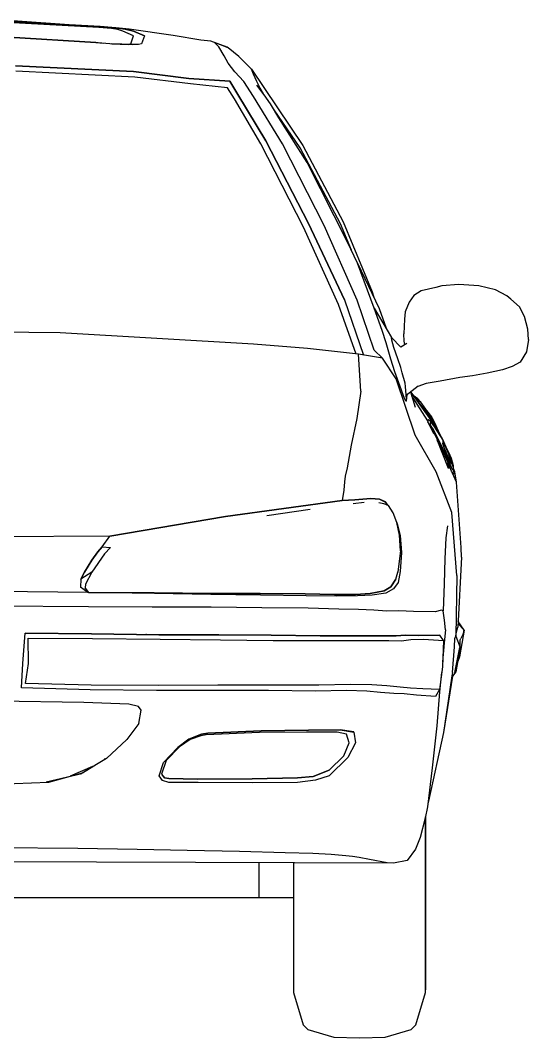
# Model space of a CAD drawing. Header units: millimetres. Extents: x 116290 to 180258, y 22146 to 121276.
# Drawn here: x 176094 to 176740, y 55841 to 57137 of the extents above; entities that cross this region are included whole.
import ezdxf

# ---------------------------------------------------------------- set-up
doc = ezdxf.new("R2010")
doc.units = ezdxf.units.MM

# ---------------------------------------------------------------- blocks, each defined once
blk = doc.blocks.new('A$C4FF608B5')
at = {"linetype": 'Continuous'}
for p, q in [((1185.3, 1289.1), (1101.8, 1295.2)), ((1217.3, 1286.2), (1100.6, 1292.6)), ((1219, 1287.3), (1100.7, 1293.8)), ((1100.7, 1293.7), (1219, 1287.3)), ((1233.5, 1285), (1217.3, 1286.2)), ((1238.8, 1285.8), (1219, 1287.3)), ((1219, 1287.3), (1238.8, 1285.7)), ((1241.5, 1283.6), (1233.5, 1285)), ((1255.8, 1284), (1238.8, 1285.8)), ((1251, 1284.1), (1238.8, 1285.8)), ((1238.8, 1285.7), (1251, 1284.1)), ((1248, 1281.4), (1241.5, 1283.6)), ((1248.1, 1284.5), (1247.7, 1284.5)), ((1261.5, 1281.6), (1251, 1284.1)), ((1251, 1284.1), (1261.5, 1281.5)), ((1312, 1275.9), (1255.8, 1284)), ((1213.5, 1266.8), (1102.6, 1273.6)), ((1102.6, 1273.6), (1213.5, 1266.8)), ((1215.9, 1266.6), (1103.6, 1273.4)), ((1261.6, 1275.6), (1248, 1281.4)), ((1257.9, 1265.3), (1261.6, 1275.6)), ((1275.3, 1275.6), (1261.5, 1281.6)), ((1261.5, 1281.5), (1275.3, 1275.6)), ((1261.6, 1275.6), (1261.6, 1275.6)), ((1275.3, 1275.6), (1271.6, 1265.3)), ((1347.3, 1269.9), (1312, 1275.9)), ((1359.9, 1268.9), (1347.3, 1269.9)), ((1216.5, 1266.6), (1213.5, 1266.8)), ((1213.5, 1266.8), (1223.8, 1266)), ((1236.5, 1264.9), (1215.9, 1266.6)), ((1244.6, 1264.9), (1233.4, 1265.2)), ((1233.8, 1265.2), (1244.6, 1264.9)), ((1253.8, 1264.6), (1236.5, 1264.9)), ((1246.5, 1264.9), (1244.6, 1264.9)), ((1244.6, 1264.9), (1260.3, 1264.4)), ((1267.7, 1264.3), (1253.8, 1264.6)), ((1257.9, 1265.3), (1255.2, 1264.6)), ((1255.3, 1264.6), (1257.9, 1265.3)), ((1271.6, 1265.3), (1267.7, 1264.3)), ((1364.5, 1266.9), (1359.9, 1268.9)), ((1380.7, 1261.1), (1359.9, 1268.9)), ((1381.8, 1260.3), (1364.5, 1266.9)), ((1370, 1261.4), (1364.5, 1266.9)), ((1376.7, 1250.1), (1370, 1261.4)), ((1381.8, 1260.3), (1380.7, 1261.1)), ((1395.3, 1249), (1381.8, 1260.3)), ((1382, 1240.7), (1376.7, 1250.1)), ((1411.5, 1233.2), (1395.3, 1249)), ((1397.1, 1247.4), (1395.3, 1249)), ((1397.4, 1247), (1397.1, 1247.4)), ((1261.6, 1229.9), (1111.2, 1237.3)), ((1111.2, 1237.3), (1261.6, 1229.9)), ((1390.5, 1229.6), (1382, 1240.7)), ((1414, 1226.6), (1411.5, 1233.2)), ((1411.5, 1233.1), (1477, 1135.7)), ((1263.3, 1223), (1111.6, 1230.3)), ((1331.7, 1221.3), (1261.6, 1229.9)), ((1261.6, 1229.9), (1331.7, 1221.3)), ((1333.8, 1214.5), (1263.3, 1223)), ((1383.9, 1217.7), (1331.7, 1221.3)), ((1331.7, 1221.3), (1383.9, 1217.6)), ((1362.6, 1219.1), (1362.6, 1219.1)), ((1371.5, 1218.5), (1371.5, 1218.5)), ((1371.5, 1218.5), (1371.5, 1218.5)), ((1394.1, 1200.8), (1383.9, 1217.7)), ((1383.9, 1217.6), (1394.1, 1200.8)), ((1401.6, 1217.4), (1390.5, 1229.6)), ((1418.3, 1217.4), (1414, 1226.6)), ((1380.9, 1209.3), (1333.8, 1214.5)), ((1389.8, 1195.1), (1380.9, 1209.3)), ((1414.2, 1198.4), (1401.6, 1217.4)), ((1422.4, 1208.9), (1418.3, 1217.4)), ((1427.7, 1200.5), (1418.4, 1212.7)), ((1426.9, 1201.6), (1422.4, 1208.9)), ((1423.4, 1137.9), (1389.8, 1195.1)), ((1429.8, 1141.8), (1394.1, 1200.8)), ((1394.1, 1200.8), (1429.8, 1141.8)), ((1414.2, 1198.4), (1414.2, 1198.4)), ((1451, 1138), (1414.2, 1198.4)), ((1435.8, 1189), (1427.7, 1200.5)), ((1446.5, 1171.3), (1435.8, 1189)), ((1473.4, 1132.8), (1440.5, 1181.3)), ((1482.2, 1114.4), (1446.5, 1171.3)), ((1483.9, 1036.6), (1429.8, 1141.8)), ((1429.8, 1141.8), (1483.9, 1036.6)), ((1477.9, 1032), (1423.4, 1137.9)), ((1504.2, 1034.1), (1451, 1138)), ((1524.7, 1036.3), (1473.4, 1132.8)), ((1477, 1135.7), (1528.3, 1038.5)), ((1533.9, 1012.6), (1482.2, 1114.4)), ((1529.9, 939.5), (1483.9, 1036.6)), ((1483.9, 1036.6), (1529.9, 939.4)), ((1538.6, 1002.8), (1524.7, 1036.3)), ((1528.3, 1038.5), (1565, 949.5)), ((1522.1, 933.3), (1477.9, 1032)), ((1546.1, 938.8), (1504.2, 1034.1)), ((1546.4, 986.1), (1533.9, 1012.6)), ((1567.7, 928.9), (1546.4, 986.1)), ((1546.5, 986), (1573.9, 928.3)), ((1675.5, 958.8), (1653.6, 957.2)), ((1700.7, 957.4), (1675.5, 958.8)), ((1565, 949.5), (1567, 942.9)), ((1627.5, 950.9), (1618, 944.9)), ((1646.1, 955.2), (1627.5, 950.9)), ((1653.6, 957.2), (1646.1, 955.2)), ((1721.9, 952.2), (1700.7, 957.4)), ((1736.6, 944.5), (1721.9, 952.2)), ((1544.7, 870.3), (1522.1, 933.3)), ((1529.9, 939.4), (1529.9, 939.5)), ((1529.9, 939.4), (1554, 869)), ((1567.6, 875.1), (1546.1, 938.8)), ((1612.3, 936.4), (1607.1, 924.2)), ((1618, 944.9), (1612.3, 936.4)), ((1741.7, 940.2), (1736.6, 944.5)), ((1752.6, 930.3), (1741.7, 940.2)), ((1577.7, 900.2), (1567.7, 928.9)), ((1567.7, 928.9), (1589.7, 891.5)), ((1573.9, 928.3), (1582.8, 903.3)), ((1607.1, 924.2), (1606.2, 914.6)), ((1758.9, 918.1), (1752.6, 930.3)), ((1606.2, 914.6), (1605.5, 896.3)), ((1763.1, 902.1), (1758.9, 918.1)), ((1168.2, 897.2), (882.1, 900.4)), ((1413.9, 883), (1168.2, 897.2)), ((1582.8, 884.6), (1577.7, 900.2)), ((1605.9, 886.6), (1605.5, 896.3)), ((1764.2, 889), (1763.1, 902.1)), ((1482.6, 877.3), (1413.9, 883)), ((1588.8, 864), (1582.8, 884.6)), ((1601.4, 879.3), (1589.7, 891.6)), ((1589.7, 891.5), (1589.7, 891.6)), ((1590.3, 888.2), (1589.7, 891.6)), ((1592.7, 878.8), (1590.3, 888.2)), ((1590.3, 888.2), (1590.3, 888.2)), ((1609.1, 883.9), (1601.4, 879.3)), ((1606.7, 882.5), (1605.9, 886.6)), ((1764.2, 889), (1761.4, 873.3)), ((1547.9, 870), (1482.6, 877.3)), ((1578.4, 865.3), (1547.9, 870)), ((1550.6, 823.1), (1547.9, 870)), ((1554, 869), (1554, 869)), ((1578.4, 865.3), (1567.6, 875.1)), ((1597.7, 864.2), (1592.7, 878.8)), ((1592.7, 878.8), (1592.7, 878.7)), ((1761.4, 873.3), (1753.6, 860.1)), ((1595.6, 838.6), (1578.4, 865.3)), ((1593.8, 847.7), (1588.8, 864)), ((1601.4, 853.1), (1597.7, 864.2)), ((1597.7, 864.2), (1597.7, 864.2)), ((1753.6, 860.1), (1743.1, 854.3)), ((1600.6, 829.2), (1593.8, 847.7)), ((1603.4, 846.4), (1601.4, 853.1)), ((1601.4, 853.1), (1601.4, 853.1)), ((1606.9, 833.1), (1603.4, 846.4)), ((1603.4, 846.4), (1603.4, 846.4)), ((1692.6, 842.8), (1676.7, 840.5)), ((1711.3, 846), (1692.6, 842.8)), ((1731, 850.3), (1711.3, 846)), ((1743.1, 854.3), (1731, 850.3)), ((1595.6, 838.6), (1595.6, 838.6)), ((1619.9, 767), (1595.6, 838.6)), ((1606.2, 813.9), (1600.6, 829.2)), ((1607.6, 829.2), (1606.9, 833.1)), ((1606.9, 833.1), (1606.9, 833.1)), ((1608.5, 818.6), (1607.6, 829.2)), ((1607.6, 829.2), (1607.6, 829.1)), ((1623.6, 829.5), (1608.5, 817.4)), ((1633.9, 832.8), (1623.2, 829.1)), ((1651.7, 836), (1633.9, 832.8)), ((1676.7, 840.5), (1651.7, 836)), ((1550.6, 823.1), (1545.5, 788.1)), ((1608.7, 812.9), (1608.5, 818.6)), ((1608.5, 818.6), (1608.5, 818.6)), ((1609, 817.8), (1608.9, 814.5)), ((1620.4, 802.3), (1614.2, 821.9)), ((1642.1, 783), (1614.4, 822.1)), ((1634, 796.3), (1614.5, 822.2)), ((1635.9, 785.5), (1615.7, 817.1)), ((1620.3, 815.3), (1618.5, 816.9)), ((1622, 814), (1618.8, 816.5)), ((1623, 813.3), (1619.1, 816.1)), ((1607.8, 810.5), (1606.2, 813.9)), ((1608.8, 810.4), (1607.8, 810.5)), ((1608.9, 814.5), (1608.7, 812.9)), ((1608.8, 810.4), (1608.7, 812.9)), ((1620.4, 814.7), (1619.3, 815.8)), ((1620.4, 814.7), (1619.4, 815.7)), ((1621.4, 813.5), (1620.4, 814.7)), ((1620.4, 814.7), (1621.1, 813.4)), ((1621.4, 813.5), (1620.4, 814.7)), ((1623, 810.8), (1621.4, 813.5)), ((1623.1, 810.8), (1621.4, 813.5)), ((1624.5, 811.9), (1623, 813.3)), ((1625, 808.2), (1623.1, 810.8)), ((1626.3, 809.5), (1624.5, 811.9)), ((1625.5, 810.3), (1624.5, 811.9)), ((1626.9, 809), (1625.5, 810.3)), ((1641.9, 788.3), (1626.9, 809)), ((1630.4, 803.8), (1626.9, 809)), ((1635.9, 795.3), (1630.4, 803.8)), ((1640.8, 790.4), (1631.7, 802.4)), ((1642.1, 783), (1634, 796.3)), ((1641.3, 786.6), (1635.9, 795.3)), ((1641.6, 789), (1640.8, 790.4)), ((1545.5, 788.1), (1538.5, 754.5)), ((1545.5, 788.1), (1545.5, 788.1)), ((1636, 785.8), (1635.8, 784.1)), ((1635.8, 784.1), (1635.8, 784.1)), ((1643.6, 768.7), (1635.8, 784.1)), ((1636.6, 782.8), (1635.8, 784.1)), ((1636.6, 782.8), (1635.8, 784.1)), ((1636.4, 786.7), (1636, 785.8)), ((1636.7, 787.1), (1636.4, 786.7)), ((1637.6, 780.9), (1636.6, 782.8)), ((1637.6, 780.9), (1636.6, 782.8)), ((1640.1, 783.8), (1636.7, 787.1)), ((1637.8, 780.4), (1637.6, 780.9)), ((1640.1, 776.1), (1637.6, 780.9)), ((1640.1, 776.2), (1637.6, 780.9)), ((1639.5, 784), (1639.2, 783)), ((1639.2, 780.9), (1639.2, 783)), ((1639.3, 779.8), (1639.2, 780.9)), ((1640.3, 778.6), (1639.3, 779.8)), ((1640.1, 783.8), (1639.5, 784)), ((1641.4, 782.1), (1640.1, 783.8)), ((1643.1, 774.1), (1640.3, 778.6)), ((1642.9, 783.4), (1641.3, 786.6)), ((1644.8, 777.2), (1641.4, 782.1)), ((1641.9, 788.3), (1641.6, 789)), ((1643, 786), (1641.9, 788.3)), ((1644.6, 777.5), (1642.1, 783)), ((1650.6, 769), (1642.9, 783.4)), ((1644.9, 782.6), (1643, 786)), ((1655.3, 760.7), (1644.8, 777.2)), ((1649.6, 772), (1644.9, 782.6)), ((1619.9, 767), (1619.9, 767)), ((1646.5, 720.5), (1619.9, 767)), ((1644.7, 768.4), (1640.1, 776.2)), ((1644.7, 768.4), (1640.1, 776.1)), ((1646.9, 766.5), (1643.1, 774.1)), ((1644.7, 768.4), (1644.2, 769.1)), ((1651.7, 754.4), (1644.7, 768.4)), ((1651.7, 754.4), (1644.7, 768.4)), ((1653, 754.8), (1646.9, 766.5)), ((1653.5, 764.6), (1649.6, 772)), ((1652.5, 765.1), (1650.6, 769)), ((1654.9, 761.4), (1653.5, 764.6)), ((1654.3, 762.9), (1653.5, 764.6)), ((1538.5, 754.5), (1533.4, 725.6)), ((1647, 763.7), (1647, 763.7)), ((1647.7, 761), (1647.5, 761.7)), ((1662.4, 724.8), (1647.7, 761)), ((1650.3, 755.5), (1648.2, 759.6)), ((1649.3, 757.4), (1649.1, 757.4)), ((1651.9, 754.1), (1651.7, 754.4)), ((1662.3, 731), (1651.7, 754.4)), ((1662.3, 731), (1651.7, 754.4)), ((1662.3, 734.2), (1653, 754.8)), ((1654.6, 762), (1654.3, 762.9)), ((1655.5, 758.2), (1655.1, 757)), ((1655.2, 756.4), (1655.1, 757)), ((1662.3, 734.2), (1655.2, 756.4)), ((1658.5, 753.6), (1655.3, 760.7)), ((1657.4, 754.4), (1655.4, 760.4)), ((1655.5, 758.2), (1655.4, 760.4)), ((1662.6, 742.7), (1657.4, 754.4)), ((1659.4, 751.3), (1658.5, 753.6)), ((1659.3, 751.7), (1658.5, 753.6)), ((1659.3, 751.6), (1658.7, 753)), ((1662.9, 744.3), (1659.3, 751.7)), ((1662.9, 744.3), (1659.3, 751.6)), ((1662.6, 744.7), (1659.4, 751.3)), ((1661.2, 740.4), (1657.8, 748.3)), ((1665.2, 730.9), (1661.2, 740.4)), ((1665.7, 736.7), (1662.6, 744.7)), ((1664.7, 734.3), (1662.6, 742.7)), ((1665.9, 737.2), (1662.9, 744.3)), ((1533.4, 725.6), (1530.9, 714.8)), ((1533.4, 725.6), (1533.4, 725.6)), ((1662.3, 731), (1659.8, 731.3)), ((1662.6, 727.4), (1661.1, 731.2)), ((1663.2, 728.7), (1662.2, 731)), ((1666.1, 726.1), (1662.3, 734.2)), ((1662.3, 734.2), (1662.3, 734.2)), ((1666.1, 721.4), (1662.3, 731)), ((1662.6, 727.4), (1662.4, 724.8)), ((1666.1, 732.4), (1664.7, 734.3)), ((1665.6, 730.6), (1665.2, 730.9)), ((1665.9, 731), (1665.6, 730.6)), ((1665.6, 730.6), (1665.6, 730.6)), ((1665.6, 730.6), (1665.6, 730.6)), ((1666.6, 734.3), (1665.7, 736.7)), ((1667.2, 732.8), (1665.9, 737.2)), ((1666.6, 734.3), (1665.9, 737.2)), ((1665.9, 737.2), (1665.9, 737.2)), ((1666.1, 732.4), (1665.9, 731)), ((1668.5, 725.5), (1666.1, 732.4)), ((1667.6, 722.6), (1666.1, 726.1)), ((1668.4, 727.9), (1667.2, 732.8)), ((1668.5, 725.5), (1668.4, 727.9)), ((1669.1, 720.6), (1668.4, 727.9)), ((1668.6, 724.3), (1668.5, 725.5)), ((1530.9, 714.8), (1530, 707.6)), ((1666.6, 668.8), (1646.5, 720.5)), ((1666.1, 721.3), (1666.1, 721.4)), ((1667.6, 718.5), (1666.1, 721.4)), ((1667.6, 718.5), (1666.1, 721.3)), ((1672.3, 707.2), (1667.3, 718.9)), ((1667.9, 723.1), (1667.6, 722.6)), ((1667.6, 722.6), (1667.6, 722.6)), ((1667.6, 722.6), (1667.6, 722.6)), ((1668.3, 717.3), (1667.6, 718.5)), ((1668.3, 717.3), (1667.6, 718.5)), ((1668.4, 723.5), (1667.9, 723.1)), ((1668.8, 718), (1668.3, 717.3)), ((1668.8, 718), (1668.3, 717.3)), ((1668.6, 724.3), (1668.4, 723.5)), ((1669.1, 720.6), (1668.6, 724.3)), ((1670.1, 720.2), (1668.8, 723.6)), ((1670.1, 720.2), (1668.8, 723.1)), ((1669.1, 720.6), (1668.8, 719.1)), ((1668.8, 719.1), (1668.8, 719.1)), ((1668.8, 719.1), (1668.8, 718)), ((1668.8, 718), (1668.8, 718)), ((1672.3, 707.2), (1670.1, 720.2)), ((1530, 707.6), (1529.2, 697)), ((1678.5, 623.9), (1672.3, 707.2)), ((1529.2, 697), (1527, 684.1)), ((1563.4, 686.6), (1543.2, 684.8)), ((1543.2, 684.8), (1563.4, 686.6)), ((1574.6, 685.6), (1563.4, 686.6)), ((1563.4, 686.6), (1574.6, 685.6)), ((1527, 684.1), (1378.3, 663.6)), ((1378.3, 663.6), (1527, 684.1)), ((1477, 677.2), (1477, 677.2)), ((1543.2, 684.8), (1527, 684.1)), ((1527, 684.1), (1543.2, 684.8)), ((1555, 681.3), (1540.8, 679.7)), ((1579.9, 679.7), (1573.6, 681)), ((1582, 682), (1574.6, 685.6)), ((1574.6, 685.6), (1582, 681.9)), ((1585.8, 677.5), (1579.9, 679.7)), ((1584.8, 677.9), (1582, 682)), ((1582, 681.9), (1584.7, 677.9)), ((1591.8, 668.2), (1585.8, 677.5)), ((1378.3, 663.6), (1231.4, 638.5)), ((1231.4, 638.5), (1378.3, 663.6)), ((1486.4, 672.5), (1431.2, 664.4)), ((1596.4, 655.9), (1591.8, 668.2)), ((1672.8, 588.3), (1666.6, 668.8)), ((1358.3, 660.2), (1358.2, 660.2)), ((1596.4, 655.9), (1596.3, 656.1)), ((1596.4, 655.9), (1597, 654.4)), ((1600, 639.9), (1596.4, 655.9)), ((1597, 654.4), (1597, 654.4)), ((1597, 654.4), (1600.9, 639.5)), ((1660.8, 651.6), (1658.9, 636.3)), ((1231.4, 638.5), (1057.7, 637.4)), ((1231.4, 638.5), (1057.7, 637.3)), ((1221.6, 625.1), (1231.4, 638.5)), ((1601.3, 619.8), (1600, 639.9)), ((1600.9, 639.5), (1600.9, 639.5)), ((1600.9, 639.5), (1602.6, 617.6)), ((1658.9, 636.3), (1657.6, 609.8)), ((1221.6, 625.1), (1216.2, 618.6)), ((1216.2, 618.6), (1221.6, 625.1)), ((1221.6, 625.1), (1221.6, 625.1)), ((1221.6, 625.1), (1232, 624)), ((1232, 624), (1224.7, 616.1)), ((1678.8, 611.9), (1678.5, 623.9)), ((1224.7, 616.1), (1208.2, 592.8)), ((1216.2, 618.6), (1208.6, 608)), ((1208.6, 608), (1216.2, 618.6)), ((1601.3, 619.8), (1597.6, 593)), ((1602.6, 617.6), (1600.7, 593.4)), ((1602.6, 617.6), (1602.6, 617.6)), ((1657.6, 609.8), (1656.6, 578)), ((1678.8, 611.9), (1674.2, 522.7)), ((1208.6, 608), (1199.2, 592.6)), ((1199.2, 592.5), (1208.6, 608)), ((1194.6, 583.6), (1194.1, 573.7)), ((1208.2, 592.7), (1194.6, 583.6)), ((1199.2, 592.6), (1194.6, 583.6)), ((1194.6, 583.6), (1199.2, 592.5)), ((1208.2, 592.8), (1200.3, 577.3)), ((1595.2, 583.7), (1588.9, 573.8)), ((1588.9, 573.8), (1595.2, 583.6)), ((1595.2, 583.6), (1597.6, 592.8)), ((1597.6, 592.8), (1597.6, 593)), ((1597.6, 592.9), (1597.6, 592.8)), ((1600.7, 593.4), (1598, 579.4)), ((1600.7, 593.4), (1600.7, 593.4)), ((1672.8, 588.3), (1671.5, 511.1)), ((1203.5, 566.7), (1194.1, 573.7)), ((1194.1, 573.7), (1194.1, 573.7)), ((1203.4, 566.7), (1194.1, 573.7)), ((1200.3, 577.3), (1200.1, 572.6)), ((1200.1, 572.6), (1200.1, 572.5)), ((1204.2, 566.9), (1200.1, 572.6)), ((1200.1, 572.5), (1204.2, 566.9)), ((1580.2, 568.7), (1588.9, 573.8)), ((1588.9, 573.8), (1580.2, 568.7)), ((1592.4, 571.5), (1582.6, 566)), ((1592.4, 571.4), (1582.6, 566)), ((1598, 579.4), (1592.4, 571.5)), ((1598, 579.4), (1592.4, 571.4)), ((1656.6, 578), (1655.3, 543.3)), ((1203.5, 566.7), (1054.4, 568.3)), ((1288, 565.6), (1203.5, 566.7)), ((1288, 565.6), (1203.5, 566.7)), ((1204.2, 566.9), (1287.9, 566.4)), ((1287.9, 566.4), (1204.2, 566.9)), ((1287.9, 566.4), (1359.7, 565.7)), ((1359.7, 565.7), (1287.9, 566.4)), ((1359.8, 564.2), (1288, 565.6)), ((1359.8, 564.2), (1288, 565.6)), ((1359.7, 565.7), (1422.4, 565.4)), ((1422.4, 565.4), (1359.7, 565.7)), ((1423, 563.5), (1359.8, 564.2)), ((1423, 563.5), (1359.8, 564.2)), ((1421.4, 565.4), (1421.4, 565.4)), ((1421.4, 565.4), (1421.4, 565.4)), ((1422.4, 565.4), (1479.7, 564.9)), ((1479.7, 564.9), (1422.4, 565.4)), ((1481.3, 562.7), (1423, 563.5)), ((1481.3, 562.7), (1423, 563.5)), ((1479.7, 564.9), (1517.1, 564.2)), ((1517.1, 564.3), (1479.7, 564.9)), ((1519.6, 562), (1481.3, 562.7)), ((1519.6, 562), (1481.3, 562.7)), ((1544, 564.2), (1517.1, 564.3)), ((1517.1, 564.2), (1544, 564.1)), ((1546.6, 562.4), (1519.6, 562)), ((1546.6, 562.4), (1519.6, 562)), ((1544, 564.1), (1562.7, 565.5)), ((1562.7, 565.5), (1544, 564.2)), ((1565, 563.5), (1546.6, 562.4)), ((1565, 563.5), (1546.6, 562.4)), ((1562.7, 565.5), (1580.2, 568.7)), ((1580.2, 568.7), (1562.7, 565.5)), ((1582.6, 566), (1565, 563.5)), ((1582.6, 566), (1565, 563.5)), ((1204.3, 548.4), (1054.8, 549.8)), ((1285.1, 548), (1204.3, 548.4)), ((1360.4, 547.9), (1285.1, 548)), ((1360.4, 547.9), (1360.4, 547.9)), ((1424.7, 547.2), (1360.4, 547.9)), ((1483.8, 546.9), (1424.7, 547.2)), ((1522.5, 545.5), (1483.8, 546.9)), ((1547.8, 545), (1522.5, 545.5)), ((1567.1, 544.2), (1547.8, 545)), ((1583.8, 543.2), (1567.1, 544.2)), ((1653.4, 544.2), (1645.4, 542.3)), ((1655.3, 543.3), (1653.4, 544.2)), ((1599, 543.4), (1583.8, 543.2)), ((1617.7, 542.7), (1599, 543.4)), ((1645.4, 542.3), (1617.7, 542.7)), ((1645.4, 542.3), (1645.4, 542.3)), ((1657.2, 531.7), (1655.3, 543.3)), ((1658.3, 519.1), (1657.2, 531.7)), ((1658.3, 519.1), (1656.7, 502.8)), ((1672.4, 516.8), (1674.2, 522.7)), ((1674.2, 522.7), (1674.2, 522.7)), ((1674.4, 526.8), (1682, 519)), ((1682, 519), (1674.5, 529.8)), ((1675.3, 528.8), (1674.6, 530.8)), ((1675.3, 528.8), (1674.6, 530.2)), ((1675.6, 528.2), (1675.3, 528.8)), ((1682, 519), (1676.4, 484.7)), ((1681.6, 517.5), (1682, 519)), ((1120.8, 476.2), (1123.5, 515.1)), ((1208, 514.2), (1123.5, 515.1)), ((1123.5, 515.1), (1123.5, 515.1)), ((1123.5, 515.1), (1208, 514.2)), ((1127.2, 508.8), (1209.2, 508.2)), ((1127.9, 476.5), (1127.2, 508.8)), ((1293.5, 512.9), (1208, 514.2)), ((1208, 514.2), (1293.5, 512.9)), ((1209.2, 508.2), (1295.2, 507.3)), ((1277.9, 513.2), (1276.9, 513.2)), ((1370.1, 512.8), (1293.5, 512.9)), ((1293.5, 512.9), (1370.1, 512.8)), ((1295.2, 507.3), (1372, 506.3)), ((1436.6, 512.5), (1370.1, 512.8)), ((1370.1, 512.8), (1436.6, 512.4)), ((1372, 506.3), (1439, 505.5)), ((1398.5, 512.6), (1398, 512.7)), ((1421.4, 512.5), (1421.4, 512.5)), ((1498.9, 511.8), (1436.6, 512.5)), ((1436.6, 512.4), (1498.9, 511.8)), ((1439, 505.5), (1501.7, 505.6)), ((1538.2, 511.7), (1498.9, 511.8)), ((1498.9, 511.8), (1538.2, 511.7)), ((1501.7, 505.6), (1541.6, 505.5)), ((1562.1, 511.8), (1538.2, 511.7)), ((1538.2, 511.7), (1562.1, 511.8)), ((1541.6, 505.5), (1567.2, 505.7)), ((1580, 511.8), (1562.1, 511.8)), ((1562.1, 511.8), (1580, 511.8)), ((1567.2, 505.7), (1586.3, 505.5)), ((1595.5, 511.6), (1580, 511.8)), ((1580, 511.8), (1595.5, 511.6)), ((1586.3, 505.5), (1602.3, 505.2)), ((1607.4, 512.3), (1595.5, 511.6)), ((1595.5, 511.6), (1607.4, 512.3)), ((1602.3, 505.2), (1614.3, 506.8)), ((1623.7, 512.2), (1607.4, 512.3)), ((1607.4, 512.3), (1623.7, 512.2)), ((1614.3, 506.8), (1630.3, 507.4)), ((1651.2, 512.4), (1623.7, 512.2)), ((1623.7, 512.2), (1651.2, 512.4)), ((1630.3, 507.4), (1655.7, 505.6)), ((1651.3, 512.4), (1651.2, 512.4)), ((1655.7, 505.6), (1651.2, 512.4)), ((1655.7, 505.6), (1654.5, 472.3)), ((1669.7, 497.6), (1670.4, 508.3)), ((1670.4, 508.3), (1671.5, 511)), ((1670.4, 508.4), (1670.4, 508.3)), ((1671.5, 511), (1672.4, 516.8)), ((1671.5, 511.1), (1671.5, 511)), ((1671.5, 511), (1676.9, 496.8)), ((1672.4, 516.9), (1672.3, 516.8)), ((1676.9, 496.8), (1677.1, 506.5)), ((1677.1, 506.5), (1677.8, 508.1)), ((1680.3, 513.1), (1677.8, 508.1)), ((1681.6, 517.5), (1680.3, 513.1)), ((1656.7, 502.8), (1654.7, 478.3)), ((1667.4, 465.1), (1669.7, 497.6)), ((1669.7, 497.7), (1669.7, 497.6)), ((1676.1, 496.6), (1669.9, 464.8)), ((1676.9, 496.8), (1671.7, 465.7)), ((1676.9, 496.8), (1676.1, 496.6)), ((1676.4, 484.7), (1673.9, 478.8)), ((1119, 445.6), (1120.8, 476.2)), ((1120.8, 476.3), (1120.8, 476.2)), ((1124.1, 451), (1127.9, 476.5)), ((1654.5, 472.3), (1650.6, 443.2)), ((1653.5, 464.9), (1650.9, 440.2)), ((1666.4, 460.8), (1655.9, 388.5)), ((1667.1, 460.3), (1655.9, 388.5)), ((1667.1, 460.3), (1666.3, 460.1)), ((1667.4, 465), (1666.4, 460.8)), ((1671.7, 465.7), (1667.1, 460.3)), ((1667.4, 465.1), (1667.4, 465.1)), ((1667.4, 465), (1667.4, 465.1)), ((1669.9, 464.8), (1671.7, 465.7)), ((1671.7, 465.7), (1671.7, 465.7)), ((1206.3, 442.9), (1119, 445.6)), ((1207.7, 448.6), (1124.1, 451)), ((1290.7, 441.8), (1206.3, 442.9)), ((1293.2, 448.4), (1207.7, 448.6)), ((1367.5, 442.1), (1290.7, 441.8)), ((1368.7, 448.7), (1293.2, 448.4)), ((1433.2, 442.2), (1367.5, 442.1)), ((1436.3, 449), (1368.7, 448.7)), ((1493, 441.2), (1433.2, 442.2)), ((1497.2, 448.7), (1436.3, 449)), ((1532.5, 441.8), (1493, 441.2)), ((1537.5, 449.6), (1497.2, 448.7)), ((1558.3, 441), (1532.5, 441.8)), ((1564.6, 449.4), (1537.5, 449.6)), ((1575.8, 439.6), (1558.3, 441)), ((1583.8, 448), (1564.6, 449.4)), ((1600.7, 446.4), (1583.8, 448)), ((1613.9, 445), (1600.7, 446.4)), ((1629.6, 444.1), (1613.9, 445)), ((1650.6, 443.2), (1629.6, 444.1)), ((1650.6, 443.2), (1645.7, 434.5)), ((1198.2, 426.9), (1049.5, 428.9)), ((1198.2, 426.9), (1049.5, 428.9)), ((1592.8, 438.3), (1575.8, 439.6)), ((1605.7, 437.6), (1592.8, 438.3)), ((1621.6, 436.1), (1605.7, 437.6)), ((1645.7, 434.5), (1621.6, 436.1)), ((1650.9, 440.2), (1647.2, 396.9)), ((1255.6, 424.6), (1198.2, 426.9)), ((1255.6, 424.6), (1198.2, 426.9)), ((1267.8, 421.7), (1255.6, 424.6)), ((1267.8, 421.7), (1255.6, 424.6)), ((1271.3, 417), (1267.8, 421.7)), ((1271.3, 417), (1267.8, 421.7)), ((1268, 399.9), (1271.3, 417)), ((1271.3, 417), (1271.3, 417)), ((1268, 399.9), (1252.9, 379.7)), ((1423.8, 390.5), (1356.2, 387.8)), ((1356.2, 387.8), (1423.8, 390.5)), ((1421.4, 390.4), (1421.4, 390.4)), ((1481.5, 389.1), (1421.7, 388.5)), ((1484.2, 391.3), (1423.8, 390.5)), ((1423.8, 390.5), (1484.2, 391.3)), ((1520.5, 389), (1481.5, 389.1)), ((1524.4, 392.1), (1484.2, 391.3)), ((1484.2, 391.3), (1524.4, 392.1)), ((1532.3, 386.6), (1520.5, 389)), ((1541.9, 389.2), (1524.4, 392.1)), ((1524.4, 392.1), (1541.9, 389.1)), ((1541.9, 389.1), (1541.9, 389.2)), ((1541.9, 389.1), (1543.7, 375.2)), ((1647.2, 396.9), (1641.5, 343.5)), ((1252.9, 379.7), (1227, 355.3)), ((1332, 379.9), (1317.9, 369.3)), ((1317.9, 369.2), (1332, 379.9)), ((1333.6, 379.5), (1320.1, 370.2)), ((1347.9, 386.4), (1332, 379.9)), ((1332, 379.9), (1347.9, 386.3)), ((1347, 384.3), (1333.6, 379.5)), ((1354, 385.6), (1347, 384.3)), ((1356.2, 387.8), (1347.9, 386.4)), ((1347.9, 386.3), (1356.2, 387.8)), ((1421.7, 388.5), (1354, 385.6)), ((1536, 375.4), (1532.3, 386.6)), ((1532.3, 386.6), (1532.3, 386.6)), ((1655.9, 388.4), (1636.9, 300.9)), ((1655.9, 388.5), (1655.9, 388.4)), ((1317.9, 369.3), (1299.8, 350.3)), ((1299.8, 350.3), (1317.9, 369.2)), ((1320.1, 370.2), (1303, 352.7)), ((1529, 358.8), (1536, 375.4)), ((1543.7, 375.2), (1534.2, 356.8)), ((1543.7, 375.2), (1534.2, 356.8)), ((1536, 375.4), (1536, 375.4)), ((1227, 355.3), (1196.1, 336.7)), ((1224.9, 355.2), (1225.1, 355.4)), ((1225.1, 355.4), (1225.1, 355.4)), ((1293.9, 333.5), (1299.8, 350.3)), ((1303, 352.7), (1297.2, 335.5)), ((1299.8, 350.3), (1299.8, 350.3)), ((1301.9, 352.5), (1301.9, 352.5)), ((1534.2, 356.8), (1510.4, 333.5)), ((1534.2, 356.8), (1510.4, 333.5)), ((1529, 358.9), (1510.5, 340.7)), ((1510.5, 340.7), (1529, 358.8)), ((1209.3, 345.1), (1180.7, 333)), ((1196.7, 337), (1212.9, 347.5)), ((1490, 332.3), (1510.5, 340.7)), ((1510.5, 340.7), (1490, 332.4)), ((1641.5, 343.5), (1635.5, 293.8)), ((1153.1, 324.8), (1052.7, 320.8)), ((1150.5, 325.9), (1195.5, 336.5)), ((1150.5, 325.9), (1150.5, 325.9)), ((1196.1, 336.7), (1153.1, 324.8)), ((1298.2, 327.6), (1293.9, 333.5)), ((1298.2, 327.6), (1293.9, 333.5)), ((1297.2, 335.5), (1300.9, 330.9)), ((1300.9, 330.9), (1297.3, 335.6)), ((1306.5, 325), (1298.2, 327.6)), ((1306.5, 325), (1298.2, 327.6)), ((1300.9, 330.9), (1306.5, 330.1)), ((1306.5, 330.1), (1300.9, 330.9)), ((1306.5, 330.1), (1342.7, 329.1)), ((1342.7, 329.1), (1306.5, 330.1)), ((1343.5, 324.8), (1306.5, 325)), ((1343.5, 324.8), (1306.5, 325)), ((1342.7, 329.1), (1412.3, 329.6)), ((1412.3, 329.6), (1342.7, 329.1)), ((1413.4, 324.5), (1343.5, 324.8)), ((1413.4, 324.4), (1343.5, 324.8)), ((1469.9, 330.8), (1412.3, 329.6)), ((1412.3, 329.6), (1469.9, 330.7)), ((1470.2, 324.9), (1413.4, 324.5)), ((1470.2, 324.9), (1413.4, 324.4)), ((1421.4, 329.8), (1421.4, 329.8)), ((1490, 332.4), (1469.9, 330.8)), ((1469.9, 330.7), (1490, 332.3)), ((1493, 327.9), (1470.2, 324.9)), ((1493, 327.8), (1470.2, 324.9)), ((1510.4, 333.5), (1493, 327.9)), ((1510.4, 333.5), (1493, 327.8)), ((1636.9, 300.9), (1635.9, 297.6)), ((1635.5, 293.8), (1632.6, 279.4)), ((1632.6, 279.4), (1626.3, 254.7)), ((1632.9, 281.2), (1632.9, 247.2)), ((1632.9, 247.2), (1632.9, 281.2)), ((1626.3, 254.7), (1620.2, 239.9)), ((1632.9, 247.2), (1632.9, 208.6)), ((1632.9, 208.6), (1632.9, 247.2)), ((1190.6, 240.7), (1054.4, 241.9)), ((1265.9, 239.7), (1190.6, 240.7)), ((1329.9, 238.4), (1265.9, 239.7)), ((1265.9, 239.7), (1265.9, 239.7)), ((1396.1, 236.9), (1329.9, 238.4)), ((1329.9, 238.4), (1329.9, 238.4)), ((1454.2, 235.5), (1396.1, 236.9)), ((1396.1, 236.9), (1396.1, 236.9)), ((1489.5, 234.3), (1454.2, 235.5)), ((1513.1, 233.1), (1489.5, 234.3)), ((1620.2, 239.9), (1609.8, 225.7)), ((1592.4, 222.3), (887.4, 224.5)), ((1421.4, 200.7), (1421.4, 222.9)), ((1421.5, 215.5), (1421.5, 222.9)), ((1465.1, 222.7), (1465.1, 208.6)), ((1531.5, 231.7), (1513.1, 233.1)), ((1540, 230.8), (1531.5, 231.7)), ((1548.7, 229.4), (1540, 230.8)), ((1561.7, 227), (1548.7, 229.4)), ((1584.3, 222.7), (1561.7, 227)), ((1592.4, 222.3), (1584.3, 222.7)), ((1609.8, 225.7), (1592.4, 222.3)), ((1421.5, 200.7), (1421.5, 215.5)), ((1465.1, 208.6), (1465.1, 172.3)), ((1632.9, 208.6), (1632.9, 172.3)), ((1632.9, 172.3), (1632.9, 208.6)), ((1421.5, 178.1), (1421.4, 200.7)), ((1421.5, 178.1), (882.1, 178.1)), ((1465.1, 178.1), (1421.5, 178.1)), ((1465.1, 172.3), (1465.1, 139.6)), ((1632.9, 172.3), (1632.9, 139.6)), ((1632.9, 139.6), (1632.9, 172.3)), ((1465.1, 139.6), (1465.1, 111.3)), ((1632.9, 139.6), (1632.9, 111.3)), ((1632.9, 111.3), (1632.9, 139.6)), ((1465.1, 111.3), (1465.1, 88.3)), ((1632.9, 111.3), (1632.9, 88.3)), ((1632.9, 88.3), (1632.9, 111.3)), ((1465.1, 88.3), (1465.1, 71.4)), ((1632.9, 88.3), (1632.9, 71.4)), ((1632.9, 71.4), (1632.9, 88.3)), ((1465.1, 71.4), (1465.1, 61.1)), ((1632.9, 71.4), (1632.9, 61.1)), ((1632.9, 61.1), (1632.9, 71.4)), ((1465.1, 61.1), (1465.1, 57.6)), ((1465.1, 57.6), (1477.4, 16.4)), ((1620.7, 16.4), (1632.9, 57.6)), ((1632.9, 57.6), (1632.9, 61.1)), ((1477.4, 16.4), (1483.1, 10.6)), ((1614.9, 10.6), (1620.7, 16.4)), ((1483.1, 10.6), (1516.5, 0.8)), ((1516.5, 0.8), (1549, 0)), ((1549, 0), (1581.5, 0.8)), ((1581.5, 0.8), (1614.9, 10.6))]:
    blk.add_line(p, q, dxfattribs=at)

msp = doc.modelspace()

# ---------------------------------------------------------------- block references
msp.add_blockref('A$C4FF608B5', (174976.2, 55841.3))

doc.saveas('drawing.dxf')
